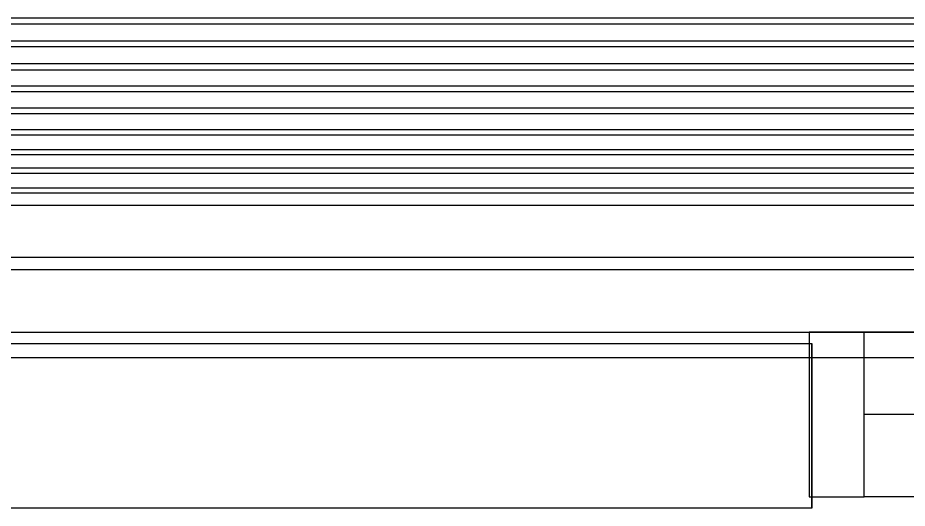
# Model space of a CAD drawing. Header units: inches. Extents: x -106706990 to 300603, y -86718466 to 1728185.
# Drawn here: x 135134 to 135945, y 41485 to 41931 of the extents above; entities that cross this region are included whole.
import ezdxf

# ---------------------------------------------------------------- set-up
doc = ezdxf.new("R2010")
doc.units = ezdxf.units.IN
doc.header["$MEASUREMENT"] = 0
for name, color, linetype in [('A-WALL', 1, 'Continuous'), ('A-WIN', 9, 'Continuous'), ('Edges', 7, 'Continuous')]:
    doc.layers.add(name, color=color, linetype=linetype)

# ---------------------------------------------------------------- blocks, each defined once
blk = doc.blocks.new('A$C04C40081')
at = {"layer": 'A-WIN', "color": 8}
for p, q in [((850, 150), (50, 150)), ((850, 75), (50, 75)), ((850, 0), (50, 0))]:
    blk.add_line(p, q, dxfattribs=at)
at = {"layer": 'A-WIN', "color": 8, "linetype": 'Continuous'}
blk.add_lwpolyline([(50, 150), (0, 150), (0, 0), (50, 0)], close=True, dxfattribs=at)
blk = doc.blocks.new('air con')
at = {"layer": 'Edges'}
for p, q in [((71.402, 41.898), (152.402, 41.898)), ((71.402, 41.095), (152.402, 41.095)), ((71.402, 39.122), (152.402, 39.122)), ((152.402, 38.724), (71.402, 38.724)), ((152.402, 37.092), (71.402, 37.092)), ((152.402, 36.701), (71.402, 36.701)), ((152.402, 36.542), (71.402, 36.542)), ((152.402, 36.078), (71.402, 36.078)), ((152.402, 35.914), (71.402, 35.914)), ((152.402, 35.493), (71.402, 35.493)), ((152.402, 35.34), (71.402, 35.34)), ((152.402, 34.877), (71.402, 34.877)), ((152.402, 34.709), (71.402, 34.709)), ((152.402, 34.207), (71.402, 34.207)), ((152.402, 34.022), (71.402, 34.022)), ((152.402, 33.51), (71.402, 33.51)), ((152.402, 33.335), (71.402, 33.335)), ((152.402, 32.826), (71.402, 32.826)), ((152.402, 32.625), (71.402, 32.625)), ((152.402, 32.098), (71.402, 32.098)), ((152.402, 31.911), (71.402, 31.911)), ((152.402, 31.378), (71.402, 31.378)), ((152.402, 31.189), (71.402, 31.189))]:
    blk.add_line(p, q, dxfattribs=at)

msp = doc.modelspace()

# ---------------------------------------------------------------- linework, layer by layer
at = {"layer": 'A-WALL', "color": 8}
for p, q in [((133707.77, 41634.69), (135857.77, 41634.69)), ((135857.77, 41484.69), (135857.77, 41634.69)), ((135857.77, 41484.69), (133707.77, 41484.69))]:
    msp.add_line(p, q, dxfattribs=at)
at = {"layer": 'A-WALL', "color": 8, "linetype": 'Continuous', "ltscale": 900}
msp.add_line((135857.77, 41634.69), (135857.77, 41484.69), dxfattribs=at)

# ---------------------------------------------------------------- block references
at = {"xscale": 28.92590521224616, "yscale": 28.92590521224616, "zscale": 28.92590521224616, "rotation": 180}
msp.add_blockref('air con', (138610.96, 42833.6), dxfattribs=at)
at = {"layer": 'A-WIN', "color": 8}
msp.add_blockref('A$C04C40081', (135855.36, 41495.14), dxfattribs=at)

doc.saveas('drawing.dxf')
